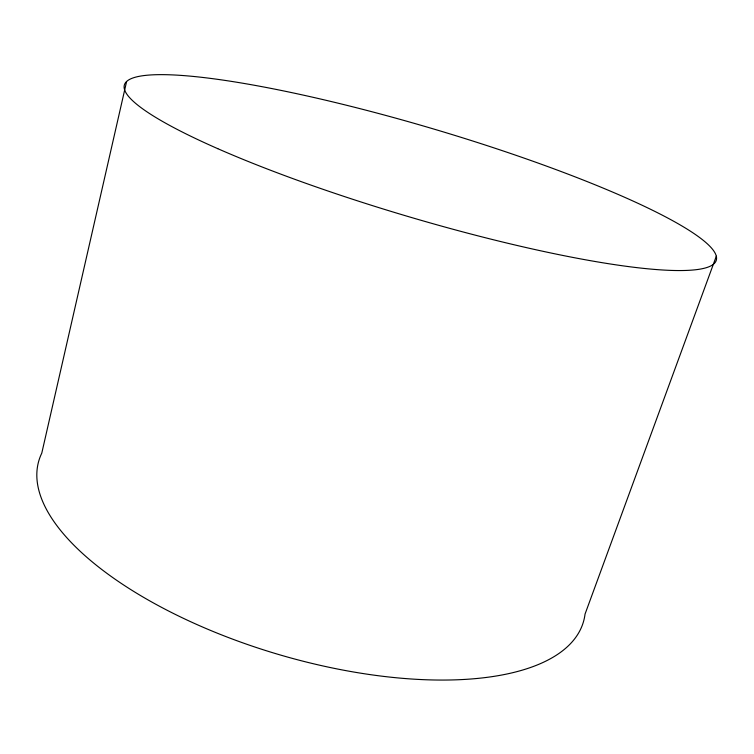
<?xml version="1.0" encoding="UTF-8"?>
<svg xmlns="http://www.w3.org/2000/svg" width="754" height="754" viewBox="0 0 754 754"><rect width="100%" height="100%" fill="white"/><g stroke="black" fill="none" stroke-linecap="round" stroke-linejoin="round"><path stroke-width="1.13" d="M126.597 81.545L41.772 453.173A283.956 117.756 16.5 0 0 277.689 654.218A283.956 117.756 16.5 0 0 585.038 614.095L716.3 256.228M217.793 148.679A308.631 45.579 16.5 0 0 708.798 266.822A308.631 45.579 16.5 0 0 334.456 102.308A308.631 45.579 16.5 0 0 217.793 148.679"/></g></svg>
